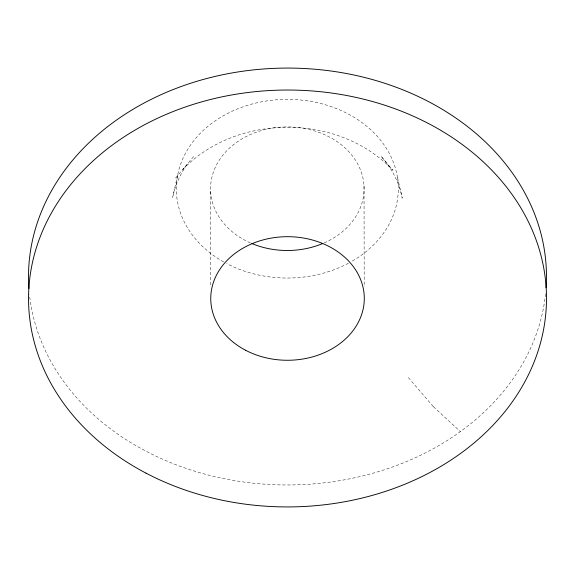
<?xml version="1.0" encoding="UTF-8"?>
<svg xmlns="http://www.w3.org/2000/svg" width="575" height="575" viewBox="0 0 575 575"><rect width="100%" height="100%" fill="white"/><g stroke="black" fill="none" stroke-linecap="round" stroke-linejoin="round"><path stroke-width="0.43" stroke-dasharray="2.88 2.16" d="M177.625 175.188L172.68 197.304C175.174 184.884 180.636 173.212 188.162 163.048M175.562 178.07L194.537 155.451M182.749 169.503C237.144 113.016 338.984 113.203 392.89 170.279L380.938 156.141C391.589 167.943 399.345 182.455 402.234 198.152L397.203 176M408.372 377.595L433.457 406.748L434.793 405.684M433.457 406.748L460.367 431.617M364.025 185.955L364.198 286.803M210.63 191.453L210.802 286.947M545.538 293.918A258.98 208.452 -0.1 0 1 287.752 484.969A258.98 208.452 -0.1 0 1 29.469 294.673M223.675 261.927A110.989 89.333 -0.1 0 1 204.276 129.49A110.989 89.333 -0.1 0 1 369.962 129.016A110.989 89.333 -0.1 0 1 351.498 261.56M348.493 263.213A110.989 89.333 -0.1 0 1 226.687 263.566M250.405 242.902A76.77 61.791 -0.1 0 1 228.16 149.371A76.77 61.791 -0.1 0 1 346.488 149.292A76.77 61.791 -0.1 0 1 324.257 242.851"/><path stroke-width="0.86" d="M28.915 288.456A258.98 208.452 -0.1 0 1 287.213 68.073A258.98 208.452 -0.1 0 1 546.077 287.708M322.783 243.491A76.77 61.791 -0.1 0 1 251.886 243.541M146.014 473.146A258.98 208.452 -0.1 0 0 546.113 309.659A258.98 208.452 -0.1 0 0 170.43 112.621A258.98 208.452 -0.1 0 0 146.014 473.146M245.575 350.254A76.77 61.791 -0.1 0 0 364.176 301.796A76.77 61.791 -0.1 0 0 252.813 243.383A76.77 61.791 -0.1 0 0 245.575 350.254"/></g></svg>
